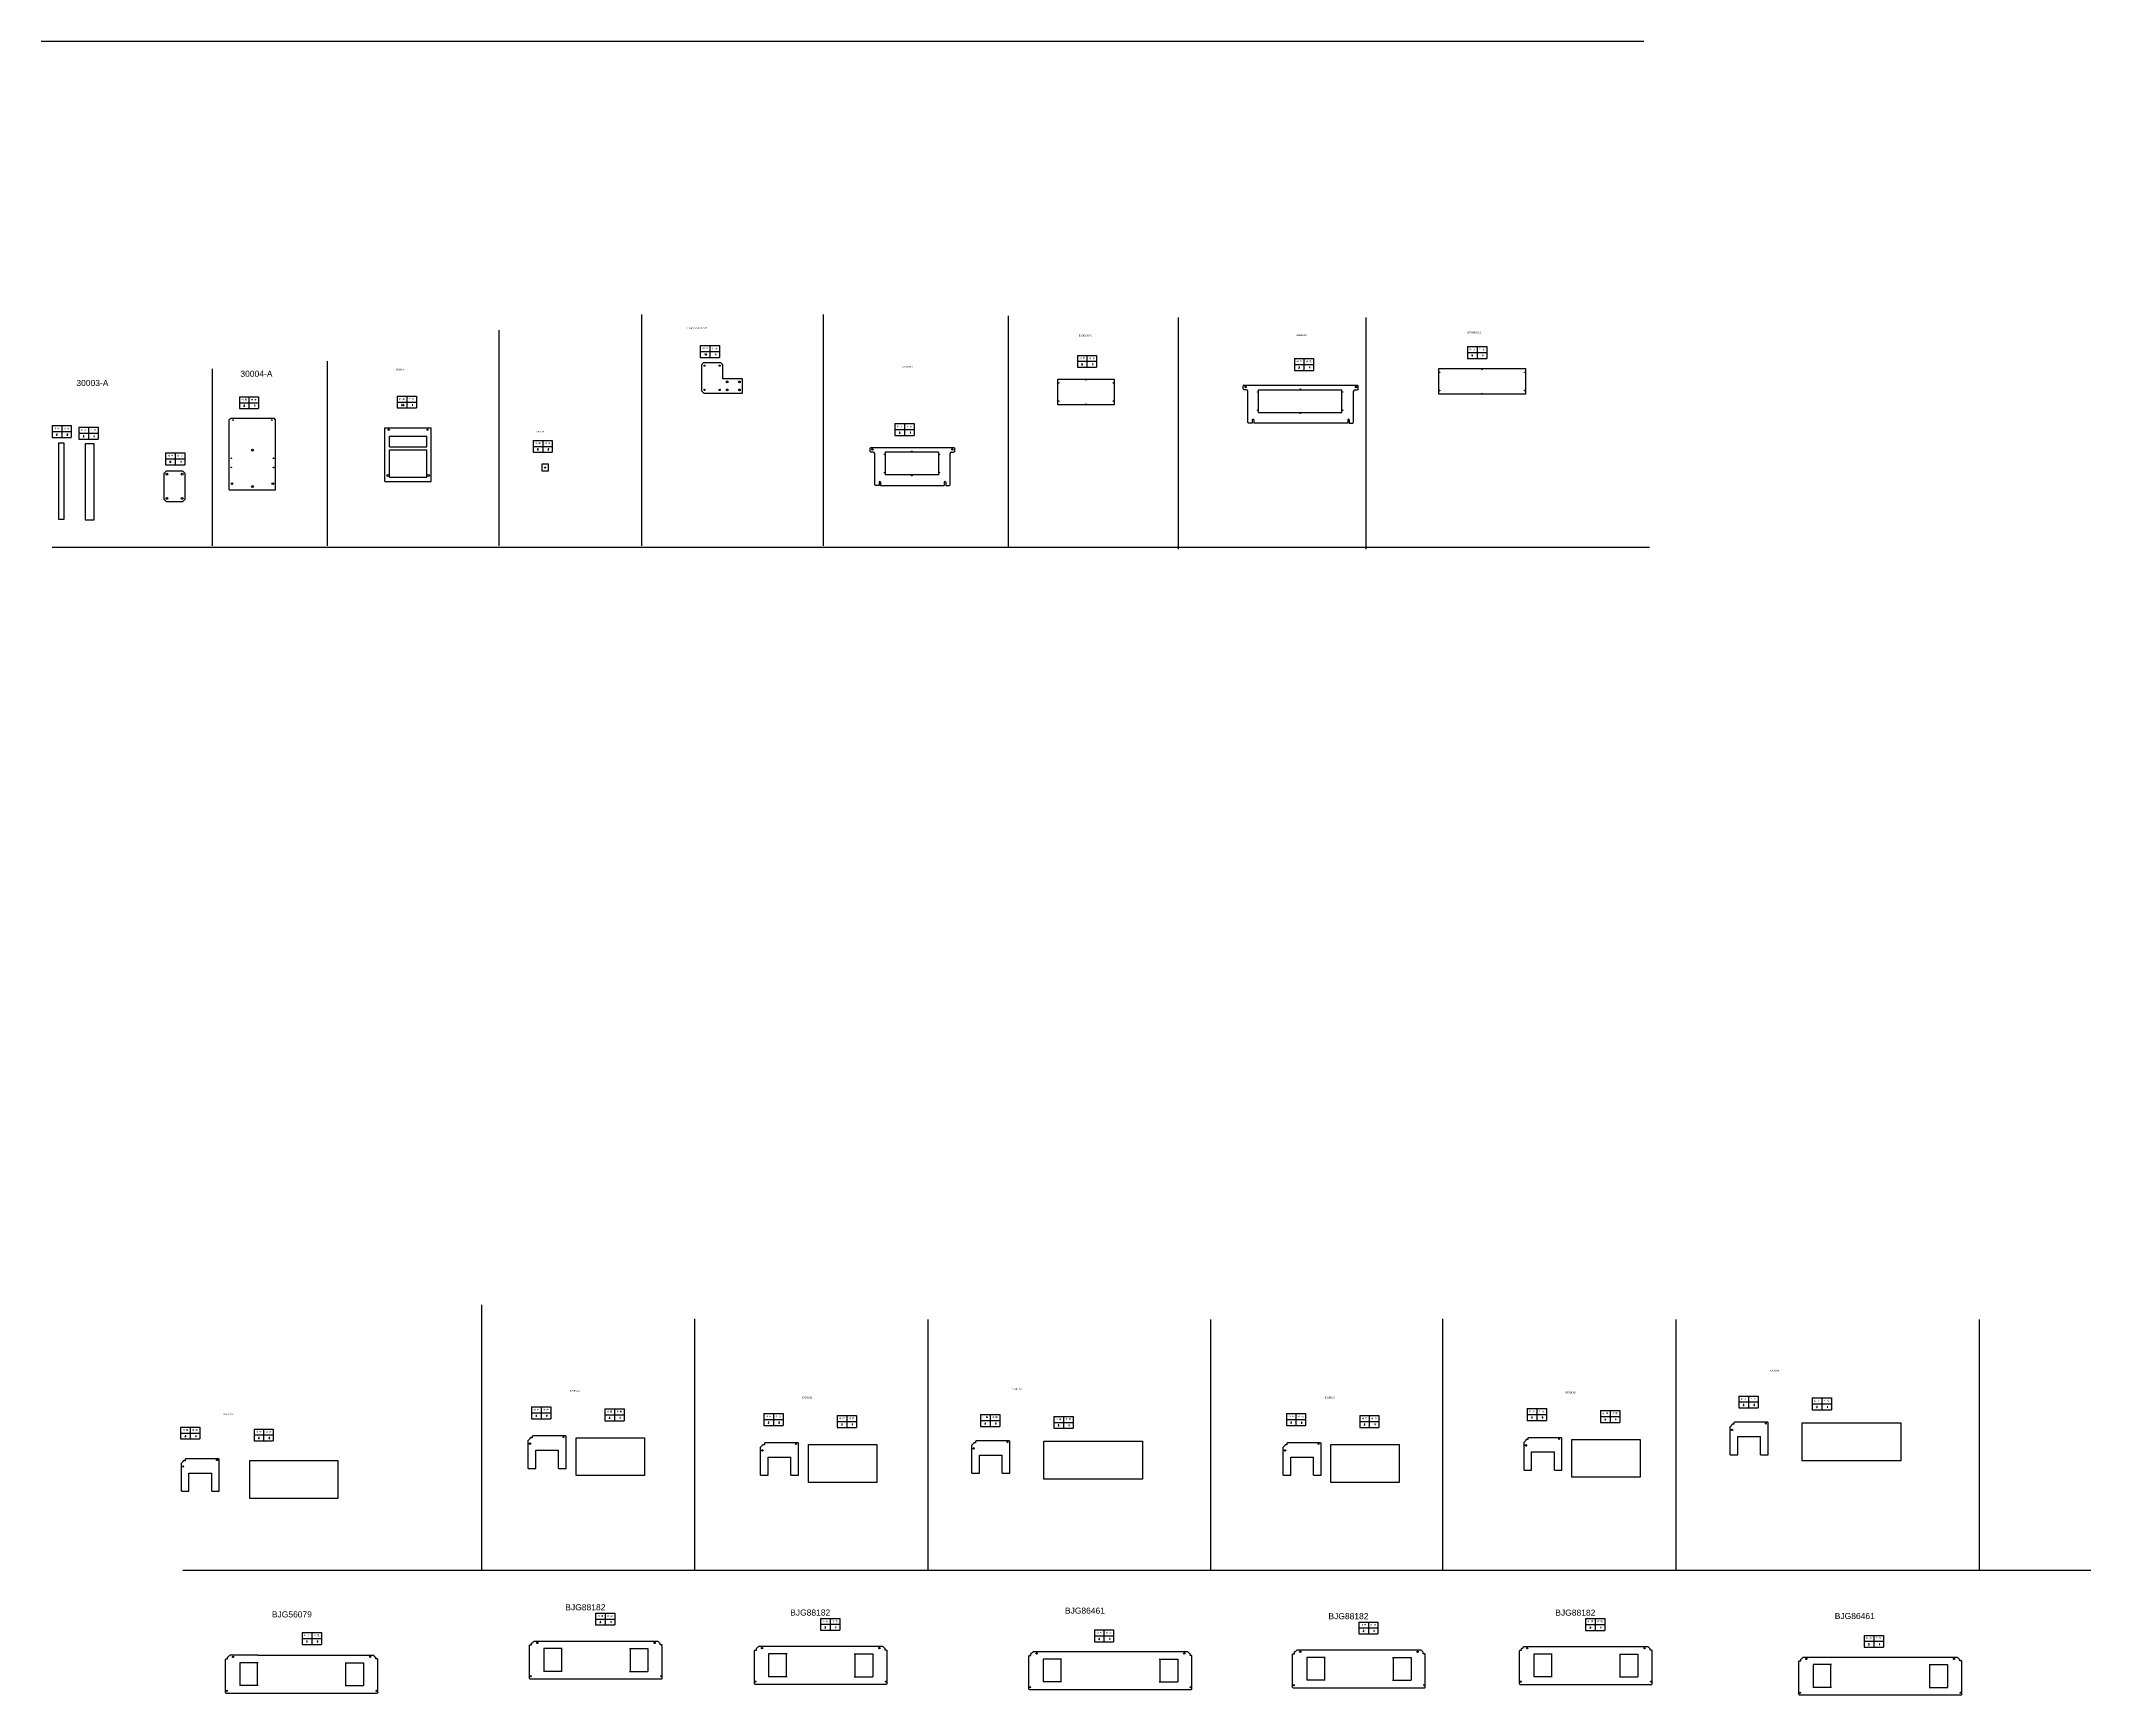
# Model space of a CAD drawing. Header units: millimetres. Extents: x -2077700528 to -2077621230, y 1161103531 to 1161147808.
# Drawn here: x -2077700528 to -2077687022, y 1161124559 to 1161135453 of the extents above; entities that cross this region are included whole.
import ezdxf
from ezdxf.enums import TextEntityAlignment as Align

# ---------------------------------------------------------------- set-up
doc = ezdxf.new("R2010")
doc.units = ezdxf.units.MM
doc.styles.add('DIM', font='txt.shx', dxfattribs={"width": 0.8, "bigfont": 'bigfont.shx'})
doc.styles.get("Standard").update_dxf_attribs({"font": 'arial.ttf'})

# ---------------------------------------------------------------- blocks, each defined once
blk = doc.blocks.new('*U19')
blk.add_circle((0, 0), 6)
blk = doc.blocks.new('*U20')
at = {"color": 0, "linetype": 'ByBlock', "lineweight": -2, "transparency": 16777216}
for p in [(-100, 0), (0, 0), (-100, -160), (0, -160)]:
    blk.add_blockref('*U19', p, dxfattribs=at)
blk = doc.blocks.new('*T3')
at = {"color": 0, "linetype": 'ByBlock', "lineweight": -2, "transparency": 16777216}
for p, q in [((0, 0), (127, 0)), ((0, 0), (0, -78)), ((63.5, 0), (63.5, -78)), ((127, 0), (127, -78)), ((0, -39), (127, -39)), ((0, -78), (127, -78))]:
    blk.add_line(p, q, dxfattribs=at)
at = {"color": 0, "transparency": 16777216, "char_height": 10, "width": 60.5, "attachment_point": 5}
for s, insert in [('{\\fSimSun|b0|i0|c134|p2;料 厚}', (31.75, -19.5)), ('{\\fSimSun|b0|i0|c134|p2;件 数}', (95.25, -19.5))]:
    blk.add_mtext(s, dxfattribs=dict(at, insert=insert))
blk = doc.blocks.new('拆图参数')
blk.add_blockref('*T3', (-64, 78))
at = {"style": 'DIM', "width": 0.8}
blk.add_attdef('6', text='', height=10, dxfattribs=at).set_placement((-37, 19), align=Align.MIDDLE_LEFT)
blk.add_attdef('1', text='', height=10, dxfattribs=at).set_placement((37, 19), align=Align.MIDDLE_CENTER)

msp = doc.modelspace()

# ---------------------------------------------------------------- linework, layer by layer
for p, q in [((-2077700527.58567, 1161135453.349001), (-2077689968.24433, 1161135453.349001)), ((-2077697509.694306, 1161132127.754753), (-2077697509.694306, 1161133547.62764)), ((-2077696569.537832, 1161132127.754753), (-2077696569.537832, 1161133652.597669)), ((-2077695371.442565, 1161132127.754753), (-2077695371.442565, 1161133652.597669)), ((-2077694154.249868, 1161132118.66889), (-2077694154.249868, 1161133643.511806)), ((-2077693034.460086, 1161132106.89722), (-2077693034.460086, 1161133631.740136)), ((-2077691796.67383, 1161132106.89722), (-2077691796.67383, 1161133631.740136)), ((-2077699397.731971, 1161132127.754753), (-2077699397.731971, 1161133294.486713)), ((-2077698639.704491, 1161132127.754753), (-2077698639.704491, 1161133344.810123)), ((-2077696161.418178, 1161133334.798675), (-2077696176.418178, 1161133319.798675)), ((-2077696176.418178, 1161133319.798675), (-2077696176.418178, 1161133149.798675)), ((-2077696161.418178, 1161133334.798675), (-2077696051.418178, 1161133334.798675)), ((-2077696036.418178, 1161133319.798675), (-2077696051.418178, 1161133334.798675)), ((-2077696036.418178, 1161133227.798674), (-2077696036.418178, 1161133319.798675)), ((-2077691318.462894, 1161133296.256334), (-2077690748.462894, 1161133296.256334)), ((-2077691318.462894, 1161133126.256335), (-2077691318.462893, 1161133296.256334)), ((-2077690748.462894, 1161133296.256334), (-2077690748.462894, 1161133126.256334)), ((-2077696176.418178, 1161133149.798675), (-2077696161.418178, 1161133134.798675)), ((-2077696161.418178, 1161133134.798675), (-2077695906.418178, 1161133134.798675)), ((-2077695906.418178, 1161133227.798675), (-2077696036.418178, 1161133227.798674)), ((-2077695906.418178, 1161133134.798675), (-2077695906.418178, 1161133227.798675)), ((-2077693827.897733, 1161133226.387975), (-2077693457.897733, 1161133226.387975)), ((-2077693827.897733, 1161133056.387975), (-2077693827.897733, 1161133226.387975)), ((-2077693457.897733, 1161133226.387975), (-2077693457.897733, 1161133056.387975)), ((-2077692601.857932, 1161133186.354297), (-2077692606.857932, 1161133181.354297)), ((-2077692606.857932, 1161133161.354296), (-2077692606.857932, 1161133181.354297)), ((-2077692606.857932, 1161133161.354296), (-2077692601.857932, 1161133156.354296)), ((-2077692601.857932, 1161133186.354297), (-2077691854.857932, 1161133186.354297)), ((-2077692586.857933, 1161133156.354297), (-2077692601.857932, 1161133156.354296)), ((-2077692576.857932, 1161132941.354297), (-2077692576.857932, 1161133146.354297)), ((-2077692506.857932, 1161133156.354297), (-2077691956.857932, 1161133156.354297)), ((-2077692506.857932, 1161133006.354297), (-2077692506.857932, 1161133156.354297)), ((-2077691956.857932, 1161133006.354297), (-2077691956.857932, 1161133156.354297)), ((-2077691879.857932, 1161132941.354297), (-2077691879.857932, 1161133146.354297)), ((-2077691869.857932, 1161133156.354297), (-2077691854.857932, 1161133156.354296)), ((-2077691854.857932, 1161133186.354297), (-2077691849.857932, 1161133181.354297)), ((-2077691849.857932, 1161133161.354296), (-2077691854.857932, 1161133156.354296)), ((-2077691849.857932, 1161133161.354296), (-2077691849.857932, 1161133181.354296)), ((-2077690748.462894, 1161133126.256334), (-2077691318.462894, 1161133126.256335)), ((-2077693457.897733, 1161133056.387975), (-2077693827.897733, 1161133056.387975)), ((-2077692506.857932, 1161133006.354297), (-2077691956.857932, 1161133006.354297)), ((-2077699287.335783, 1161132958.060977), (-2077699277.335783, 1161132968.060977)), ((-2077699287.335783, 1161132498.060977), (-2077699287.335783, 1161132958.060977)), ((-2077699277.335783, 1161132968.060977), (-2077698992.335783, 1161132968.060977)), ((-2077698982.335783, 1161132958.060977), (-2077698992.335783, 1161132968.060977)), ((-2077698982.335783, 1161132498.060977), (-2077698982.335783, 1161132958.060977)), ((-2077698261.594872, 1161132905.042231), (-2077697956.594872, 1161132905.042231)), ((-2077698261.594872, 1161132551.042231), (-2077698261.594872, 1161132905.042231)), ((-2077697956.594872, 1161132551.042231), (-2077697956.594872, 1161132905.042231)), ((-2077692576.857932, 1161132941.354297), (-2077692571.857932, 1161132936.354297)), ((-2077692547.857932, 1161132936.354297), (-2077692571.857932, 1161132936.354297)), ((-2077692547.857932, 1161132957.354297), (-2077692547.857932, 1161132936.354297)), ((-2077692537.857932, 1161132957.354297), (-2077692537.857932, 1161132936.354297)), ((-2077691918.857932, 1161132936.354297), (-2077692537.857932, 1161132936.354297)), ((-2077691918.857932, 1161132957.354297), (-2077691918.857932, 1161132936.354297)), ((-2077691908.857932, 1161132957.354297), (-2077691908.857932, 1161132936.354297)), ((-2077691908.857932, 1161132936.354297), (-2077691884.857932, 1161132936.354297)), ((-2077691879.857932, 1161132941.354297), (-2077691884.857932, 1161132936.354297)), ((-2077700375.494007, 1161132803.734611), (-2077700412.494007, 1161132803.734611)), ((-2077700412.494007, 1161132803.734611), (-2077700412.494007, 1161132303.734611)), ((-2077700375.494007, 1161132303.734611), (-2077700375.494007, 1161132803.734611)), ((-2077700177.038333, 1161132800.192736), (-2077700237.038333, 1161132800.192736)), ((-2077700237.038333, 1161132800.192736), (-2077700237.038333, 1161132300.192736)), ((-2077700177.038333, 1161132300.192736), (-2077700177.038333, 1161132800.192736)), ((-2077698231.594872, 1161132851.042231), (-2077697986.594872, 1161132851.042231)), ((-2077698231.594872, 1161132781.042231), (-2077698231.594872, 1161132851.042231)), ((-2077698231.594872, 1161132781.042231), (-2077697986.594872, 1161132781.042231)), ((-2077698231.594872, 1161132761.042231), (-2077697986.594872, 1161132761.042231)), ((-2077698231.594872, 1161132581.042231), (-2077698231.594872, 1161132761.042231)), ((-2077697986.594872, 1161132781.042231), (-2077697986.594872, 1161132851.042231)), ((-2077697986.594872, 1161132581.042231), (-2077697986.594872, 1161132761.042231)), ((-2077695065.247269, 1161132750.405324), (-2077695065.247268, 1161132770.405325)), ((-2077695065.247269, 1161132750.405324), (-2077695060.247269, 1161132745.405324)), ((-2077695060.247268, 1161132775.405325), (-2077695065.247268, 1161132770.405325)), ((-2077695045.247269, 1161132745.405324), (-2077695060.247269, 1161132745.405324)), ((-2077695060.247268, 1161132775.405325), (-2077694513.247267, 1161132775.405325)), ((-2077695035.247268, 1161132530.405325), (-2077695035.247268, 1161132735.405324)), ((-2077694615.247268, 1161132745.405325), (-2077694965.247268, 1161132745.405325)), ((-2077694965.247268, 1161132745.405325), (-2077694965.247268, 1161132595.405325)), ((-2077694615.247268, 1161132745.405325), (-2077694615.247268, 1161132595.405325)), ((-2077694538.247268, 1161132530.405325), (-2077694538.247268, 1161132735.405324)), ((-2077694528.247267, 1161132745.405324), (-2077694513.247267, 1161132745.405324)), ((-2077694513.247268, 1161132775.405325), (-2077694508.247268, 1161132770.405325)), ((-2077694508.247267, 1161132750.405324), (-2077694513.247267, 1161132745.405324)), ((-2077694508.247267, 1161132750.405324), (-2077694508.247268, 1161132770.405325)), ((-2077699717.710372, 1161132605.658587), (-2077699717.710373, 1161132435.658587)), ((-2077699717.710372, 1161132605.658587), (-2077699702.710372, 1161132620.658587)), ((-2077699592.710373, 1161132620.658587), (-2077699702.710372, 1161132620.658587)), ((-2077699592.710373, 1161132620.658587), (-2077699577.710373, 1161132605.658587)), ((-2077699577.710372, 1161132435.658587), (-2077699577.710373, 1161132605.658587)), ((-2077694615.247268, 1161132595.405325), (-2077694965.247268, 1161132595.405325)), ((-2077699287.335783, 1161132498.060977), (-2077698982.335783, 1161132498.060977)), ((-2077698261.594872, 1161132551.042231), (-2077697956.594872, 1161132551.042231)), ((-2077698231.594872, 1161132581.042231), (-2077697986.594872, 1161132581.042231)), ((-2077695035.247268, 1161132530.405325), (-2077695030.247268, 1161132525.405325)), ((-2077695006.247268, 1161132525.405325), (-2077695030.247268, 1161132525.405325)), ((-2077695006.247268, 1161132546.405325), (-2077695006.247268, 1161132525.405325)), ((-2077694996.247268, 1161132546.405325), (-2077694996.247268, 1161132525.405325)), ((-2077694996.247268, 1161132525.405325), (-2077694577.247268, 1161132525.405324)), ((-2077694577.247268, 1161132546.405325), (-2077694577.247268, 1161132525.405325)), ((-2077694567.247268, 1161132546.405325), (-2077694567.247268, 1161132525.405325)), ((-2077694567.247268, 1161132525.405325), (-2077694543.247268, 1161132525.405325)), ((-2077694538.247268, 1161132530.405325), (-2077694543.247268, 1161132525.405325)), ((-2077699702.710373, 1161132420.658587), (-2077699717.710373, 1161132435.658587)), ((-2077699702.710373, 1161132420.658587), (-2077699592.710372, 1161132420.658587)), ((-2077699577.710372, 1161132435.658587), (-2077699592.710372, 1161132420.658587)), ((-2077700412.494007, 1161132303.734611), (-2077700375.494007, 1161132303.734611)), ((-2077700237.038333, 1161132300.192736), (-2077700177.038333, 1161132300.192736)), ((-2077700454.256914, 1161132118.668895), (-2077689931.579933, 1161132118.668895)), ((-2077697622.936195, 1161125380.603898), (-2077697622.936195, 1161127127.964949)), ((-2077696220.419848, 1161125380.603898), (-2077696220.419848, 1161127037.493783)), ((-2077694683.268509, 1161125375.638371), (-2077694683.268509, 1161127032.528257)), ((-2077692821.154792, 1161125375.638371), (-2077692821.154792, 1161127032.528257)), ((-2077691292.482874, 1161125380.603898), (-2077691292.482874, 1161127037.493783)), ((-2077689755.331535, 1161125375.638371), (-2077689755.331535, 1161127032.528257)), ((-2077687756.862553, 1161125375.638371), (-2077687756.862553, 1161127032.528257)), ((-2077697317.580647, 1161126235.23155), (-2077697304.580647, 1161126248.23155)), ((-2077697292.580646, 1161126251.731549), (-2077697304.580647, 1161126251.731549)), ((-2077697304.580647, 1161126248.23155), (-2077697304.580647, 1161126251.731549)), ((-2077697292.580646, 1161126261.731549), (-2077697289.580646, 1161126264.731549)), ((-2077697292.580646, 1161126261.731549), (-2077697292.580646, 1161126251.731549)), ((-2077697070.580646, 1161126264.731549), (-2077697289.580646, 1161126264.731549)), ((-2077697070.580646, 1161126264.731549), (-2077697067.580646, 1161126261.731549)), ((-2077697067.580647, 1161126050.731549), (-2077697067.580646, 1161126261.731549)), ((-2077697002.530506, 1161126253.637534), (-2077696552.530506, 1161126253.637534)), ((-2077697002.530506, 1161126003.637534), (-2077697002.530506, 1161126253.637534)), ((-2077696552.530506, 1161126253.637534), (-2077696552.530506, 1161126003.637534)), ((-2077690732.328484, 1161126240.623903), (-2077690744.328485, 1161126240.623903)), ((-2077690744.328485, 1161126237.123903), (-2077690744.328485, 1161126240.623903)), ((-2077690732.328484, 1161126250.623903), (-2077690729.328484, 1161126253.623903)), ((-2077690732.328484, 1161126250.623903), (-2077690732.328484, 1161126240.623903)), ((-2077690510.328484, 1161126253.623903), (-2077690729.328484, 1161126253.623903)), ((-2077690510.328484, 1161126253.623903), (-2077690507.328484, 1161126250.623903)), ((-2077690507.328485, 1161126039.623903), (-2077690507.328484, 1161126250.623903)), ((-2077690442.278344, 1161126242.529888), (-2077689992.278344, 1161126242.529888)), ((-2077690442.278344, 1161125992.529888), (-2077690442.278344, 1161126242.529888)), ((-2077689992.278344, 1161126242.529888), (-2077689992.278344, 1161125992.529888)), ((-2077689399.259359, 1161126325.544358), (-2077689386.259359, 1161126338.544358)), ((-2077689399.259359, 1161126141.044358), (-2077689399.259359, 1161126325.544358)), ((-2077689374.259359, 1161126342.044358), (-2077689386.259359, 1161126342.044358)), ((-2077689386.259359, 1161126338.544358), (-2077689386.259359, 1161126342.044358)), ((-2077689374.259359, 1161126352.044358), (-2077689371.259359, 1161126355.044358)), ((-2077689374.259359, 1161126352.044358), (-2077689374.259359, 1161126342.044358)), ((-2077689152.259359, 1161126355.044358), (-2077689371.259359, 1161126355.044358)), ((-2077689349.259359, 1161126261.044358), (-2077689199.259359, 1161126261.044358)), ((-2077689349.259359, 1161126141.044358), (-2077689349.259359, 1161126261.044358)), ((-2077689199.259359, 1161126141.044358), (-2077689199.259359, 1161126261.044358)), ((-2077689152.259359, 1161126355.044358), (-2077689149.259359, 1161126352.044358)), ((-2077689149.259359, 1161126141.044358), (-2077689149.259359, 1161126352.044358)), ((-2077688925.438981, 1161126352.044358), (-2077688275.438981, 1161126352.044358)), ((-2077688925.438981, 1161126102.044359), (-2077688925.438981, 1161126352.044358)), ((-2077688275.438981, 1161126352.044358), (-2077688275.438981, 1161126102.044358)), ((-2077699574.970847, 1161126114.262488), (-2077699577.970847, 1161126111.262488)), ((-2077699577.970847, 1161126111.262488), (-2077699577.970847, 1161126101.262488)), ((-2077699355.970847, 1161126114.262488), (-2077699574.970847, 1161126114.262488)), ((-2077699355.970847, 1161126114.262488), (-2077699352.970847, 1161126111.262488)), ((-2077699352.970847, 1161125900.262486), (-2077699352.970847, 1161126111.262488)), ((-2077699151.619183, 1161126103.746445), (-2077698571.619183, 1161126103.746445)), ((-2077699151.619183, 1161125853.746446), (-2077699151.619183, 1161126103.746445)), ((-2077698571.619183, 1161126103.746445), (-2077698571.619183, 1161125853.746445)), ((-2077697317.580647, 1161126050.731549), (-2077697317.580647, 1161126235.23155)), ((-2077697267.580647, 1161126050.731549), (-2077697267.580647, 1161126170.731549)), ((-2077697267.580647, 1161126170.731549), (-2077697117.580647, 1161126170.731549)), ((-2077697117.580647, 1161126050.731549), (-2077697117.580647, 1161126170.731549)), ((-2077695786.966275, 1161126190.771946), (-2077695773.966275, 1161126203.771946)), ((-2077695786.966275, 1161126006.271946), (-2077695786.966275, 1161126190.771946)), ((-2077695761.966275, 1161126207.271946), (-2077695773.966275, 1161126207.271946)), ((-2077695773.966275, 1161126203.771946), (-2077695773.966275, 1161126207.271946)), ((-2077695761.966275, 1161126217.271946), (-2077695758.966275, 1161126220.271946)), ((-2077695761.966275, 1161126217.271946), (-2077695761.966275, 1161126207.271946)), ((-2077695539.966274, 1161126220.271946), (-2077695758.966275, 1161126220.271946)), ((-2077695736.966275, 1161126126.271946), (-2077695586.966275, 1161126126.271946)), ((-2077695736.966275, 1161126006.271946), (-2077695736.966275, 1161126126.271946)), ((-2077695586.966275, 1161126006.271946), (-2077695586.966275, 1161126126.271946)), ((-2077695539.966274, 1161126220.271946), (-2077695536.966274, 1161126217.271946)), ((-2077695536.966275, 1161126006.271946), (-2077695536.966274, 1161126217.271946)), ((-2077695471.916134, 1161126209.177931), (-2077695021.916134, 1161126209.177931)), ((-2077695471.916134, 1161125959.177931), (-2077695471.916134, 1161126209.177931)), ((-2077695021.916134, 1161126209.177931), (-2077695021.916134, 1161125959.177931)), ((-2077694395.683999, 1161126203.857115), (-2077694382.683999, 1161126216.857115)), ((-2077694395.683999, 1161126019.357115), (-2077694395.683999, 1161126203.857115)), ((-2077694370.683999, 1161126220.357115), (-2077694382.683999, 1161126220.357115)), ((-2077694382.683999, 1161126216.857115), (-2077694382.683999, 1161126220.357115)), ((-2077694370.683999, 1161126230.357115), (-2077694367.683999, 1161126233.357115)), ((-2077694370.683999, 1161126230.357115), (-2077694370.683999, 1161126220.357115)), ((-2077694148.683999, 1161126233.357115), (-2077694367.683999, 1161126233.357115)), ((-2077694345.683999, 1161126019.357115), (-2077694345.683999, 1161126139.357115)), ((-2077694345.683999, 1161126139.357115), (-2077694195.683999, 1161126139.357115)), ((-2077694195.683999, 1161126019.357115), (-2077694195.683999, 1161126139.357115)), ((-2077694148.683999, 1161126233.357115), (-2077694145.683999, 1161126230.357115)), ((-2077694145.683999, 1161126019.357115), (-2077694145.683999, 1161126230.357115)), ((-2077693921.863621, 1161126230.357115), (-2077693271.863621, 1161126230.357115)), ((-2077693921.863621, 1161125980.357116), (-2077693921.863621, 1161126230.357115)), ((-2077693271.863621, 1161126230.357115), (-2077693271.863621, 1161125980.357115)), ((-2077692344.13829, 1161126190.771946), (-2077692331.13829, 1161126203.771946)), ((-2077692344.13829, 1161126006.271946), (-2077692344.13829, 1161126190.771946)), ((-2077692319.138289, 1161126207.271946), (-2077692331.13829, 1161126207.271946)), ((-2077692331.13829, 1161126203.771946), (-2077692331.13829, 1161126207.271946)), ((-2077692319.138289, 1161126217.271946), (-2077692316.138289, 1161126220.271946)), ((-2077692319.138289, 1161126217.271946), (-2077692319.138289, 1161126207.271946)), ((-2077692097.138289, 1161126220.271946), (-2077692316.138289, 1161126220.271946)), ((-2077692294.13829, 1161126126.271946), (-2077692144.13829, 1161126126.271946)), ((-2077692294.13829, 1161126006.271946), (-2077692294.13829, 1161126126.271946)), ((-2077692144.13829, 1161126006.271946), (-2077692144.13829, 1161126126.271946)), ((-2077692097.138289, 1161126220.271946), (-2077692094.138289, 1161126217.271946)), ((-2077692094.13829, 1161126006.271946), (-2077692094.138289, 1161126217.271946)), ((-2077692029.088149, 1161126209.177931), (-2077691579.088149, 1161126209.177931)), ((-2077692029.088149, 1161125959.177931), (-2077692029.088149, 1161126209.177931)), ((-2077691579.088149, 1161126209.177931), (-2077691579.088149, 1161125959.177931)), ((-2077690757.328485, 1161126224.123903), (-2077690744.328485, 1161126237.123903)), ((-2077690757.328485, 1161126039.623903), (-2077690757.328485, 1161126224.123903)), ((-2077690707.328485, 1161126159.623903), (-2077690557.328485, 1161126159.623903)), ((-2077690707.328485, 1161126039.623903), (-2077690707.328485, 1161126159.623903)), ((-2077690557.328485, 1161126039.623903), (-2077690557.328485, 1161126159.623903)), ((-2077689399.259359, 1161126141.044358), (-2077689349.25936, 1161126141.044358)), ((-2077689199.25936, 1161126141.044358), (-2077689149.259359, 1161126141.044358)), ((-2077699589.970847, 1161126097.762488), (-2077699602.970847, 1161126084.762488)), ((-2077699602.970847, 1161125900.262486), (-2077699602.970847, 1161126084.762488)), ((-2077699577.970847, 1161126101.262488), (-2077699589.970847, 1161126101.262487)), ((-2077699589.970847, 1161126097.762488), (-2077699589.970847, 1161126101.262487)), ((-2077699552.970847, 1161125900.262486), (-2077699552.970847, 1161126020.262486)), ((-2077699552.970847, 1161126020.262486), (-2077699402.970847, 1161126020.262486)), ((-2077699402.970847, 1161125900.262486), (-2077699402.970847, 1161126020.262486)), ((-2077697317.580647, 1161126050.731549), (-2077697267.580647, 1161126050.731549)), ((-2077697117.580647, 1161126050.731549), (-2077697067.580647, 1161126050.731549)), ((-2077696552.530506, 1161126003.637534), (-2077697002.530506, 1161126003.637534)), ((-2077695786.966275, 1161126006.271946), (-2077695736.966275, 1161126006.271946)), ((-2077695586.966275, 1161126006.271946), (-2077695536.966275, 1161126006.271946)), ((-2077694395.683999, 1161126019.357115), (-2077694345.683999, 1161126019.357115)), ((-2077694195.683999, 1161126019.357115), (-2077694145.683999, 1161126019.357115)), ((-2077693271.863621, 1161125980.357115), (-2077693921.863621, 1161125980.357116)), ((-2077692344.13829, 1161126006.271946), (-2077692294.13829, 1161126006.271946)), ((-2077692144.13829, 1161126006.271946), (-2077692094.13829, 1161126006.271946)), ((-2077690757.328485, 1161126039.623903), (-2077690707.328485, 1161126039.623903)), ((-2077690557.328485, 1161126039.623903), (-2077690507.328485, 1161126039.623903)), ((-2077689992.278344, 1161125992.529888), (-2077690442.278344, 1161125992.529888)), ((-2077688275.438981, 1161126102.044358), (-2077688925.438981, 1161126102.044359)), ((-2077699602.970847, 1161125900.262486), (-2077699552.970847, 1161125900.262487)), ((-2077699402.970847, 1161125900.262487), (-2077699352.970847, 1161125900.262486)), ((-2077698571.619183, 1161125853.746445), (-2077699151.619183, 1161125853.746446)), ((-2077695021.916134, 1161125959.177931), (-2077695471.916134, 1161125959.177931)), ((-2077691579.088149, 1161125959.177931), (-2077692029.088149, 1161125959.177931)), ((-2077699592.16846, 1161125380.603898), (-2077687022.176087, 1161125380.603898)), ((-2077697306.133379, 1161124889.153314), (-2077697309.133379, 1161124886.153314)), ((-2077697306.133379, 1161124889.153314), (-2077697296.133379, 1161124889.153314)), ((-2077697296.133379, 1161124889.153314), (-2077697296.133379, 1161124901.153314)), ((-2077697292.633379, 1161124901.153314), (-2077697296.133379, 1161124901.153314)), ((-2077697279.633379, 1161124914.153314), (-2077697292.633379, 1161124901.153314)), ((-2077697279.633379, 1161124914.153314), (-2077696464.633379, 1161124914.153314)), ((-2077696464.633379, 1161124914.153314), (-2077696451.633379, 1161124901.153314)), ((-2077696451.633379, 1161124901.153314), (-2077696448.133379, 1161124901.153314)), ((-2077696448.133379, 1161124889.153314), (-2077696448.133379, 1161124901.153314)), ((-2077696438.133379, 1161124889.153314), (-2077696448.133379, 1161124889.153314)), ((-2077696438.133379, 1161124889.153314), (-2077696435.133379, 1161124886.153314)), ((-2077699312.529329, 1161124793.158536), (-2077699309.529329, 1161124796.158536)), ((-2077699312.529329, 1161124574.158536), (-2077699312.529329, 1161124793.158536)), ((-2077699309.529329, 1161124796.158536), (-2077699299.529329, 1161124796.158536)), ((-2077699299.529329, 1161124796.158536), (-2077699299.529329, 1161124808.158536)), ((-2077699296.029329, 1161124808.158536), (-2077699299.529329, 1161124808.158536)), ((-2077699296.029329, 1161124808.158536), (-2077699283.029329, 1161124821.158536)), ((-2077699098.529328, 1161124821.158536), (-2077699283.029329, 1161124821.158536)), ((-2077699218.529328, 1161124771.158536), (-2077699218.529328, 1161124621.158536)), ((-2077699097.029329, 1161124771.158536), (-2077699218.529328, 1161124771.158536)), ((-2077699100.529329, 1161124621.158536), (-2077699100.529329, 1161124771.158536)), ((-2077699098.529328, 1161124821.158536), (-2077698338.029329, 1161124821.158535)), ((-2077698524.02933, 1161124771.158535), (-2077698402.52933, 1161124771.158535)), ((-2077698520.529329, 1161124771.158535), (-2077698520.529329, 1161124621.158535)), ((-2077698402.52933, 1161124771.158535), (-2077698402.52933, 1161124621.158535)), ((-2077698325.029329, 1161124808.158535), (-2077698338.029329, 1161124821.158535)), ((-2077698325.029329, 1161124808.158535), (-2077698321.52933, 1161124808.158535)), ((-2077698321.529329, 1161124796.158535), (-2077698321.52933, 1161124808.158535)), ((-2077698311.529329, 1161124796.158535), (-2077698321.529329, 1161124796.158535)), ((-2077698308.529329, 1161124793.158535), (-2077698311.529329, 1161124796.158535)), ((-2077698308.529329, 1161124574.158535), (-2077698308.529329, 1161124793.158535)), ((-2077697309.133379, 1161124667.153314), (-2077697309.133379, 1161124886.153314)), ((-2077697215.133379, 1161124864.153314), (-2077697215.133379, 1161124714.153314)), ((-2077697093.633379, 1161124864.153314), (-2077697215.133379, 1161124864.153314)), ((-2077697097.133379, 1161124714.153314), (-2077697097.133379, 1161124864.153314)), ((-2077696650.633379, 1161124864.153314), (-2077696529.133379, 1161124864.153314)), ((-2077696647.133379, 1161124864.153314), (-2077696647.133379, 1161124714.153314)), ((-2077696529.133379, 1161124864.153314), (-2077696529.133379, 1161124714.153314)), ((-2077696435.133379, 1161124667.153313), (-2077696435.133379, 1161124886.153314)), ((-2077695824.941622, 1161124854.437623), (-2077695827.941622, 1161124851.437623)), ((-2077695827.941622, 1161124632.437623), (-2077695827.941622, 1161124851.437623)), ((-2077695824.941622, 1161124854.437623), (-2077695814.941622, 1161124854.437623)), ((-2077695814.941622, 1161124854.437623), (-2077695814.941622, 1161124866.437623)), ((-2077695811.441622, 1161124866.437623), (-2077695814.941622, 1161124866.437623)), ((-2077695798.441622, 1161124879.437623), (-2077695811.441622, 1161124866.437623)), ((-2077695798.441622, 1161124879.437622), (-2077694983.441621, 1161124879.437622)), ((-2077695733.941622, 1161124829.437623), (-2077695733.941622, 1161124679.437623)), ((-2077695612.441622, 1161124829.437623), (-2077695733.941622, 1161124829.437623)), ((-2077695615.941622, 1161124679.437623), (-2077695615.941622, 1161124829.437623)), ((-2077695169.441622, 1161124829.437622), (-2077695047.941622, 1161124829.437622)), ((-2077695165.941622, 1161124829.437622), (-2077695165.941622, 1161124679.437622)), ((-2077695047.941622, 1161124829.437622), (-2077695047.941622, 1161124679.437622)), ((-2077694983.441621, 1161124879.437622), (-2077694970.441621, 1161124866.437622)), ((-2077694970.441621, 1161124866.437622), (-2077694966.941622, 1161124866.437622)), ((-2077694966.941622, 1161124854.437622), (-2077694966.941622, 1161124866.437622)), ((-2077694956.941622, 1161124854.437622), (-2077694966.941622, 1161124854.437622)), ((-2077694956.941622, 1161124854.437622), (-2077694953.941622, 1161124851.437622)), ((-2077694953.941622, 1161124632.437622), (-2077694953.941622, 1161124851.437622)), ((-2077694015.954028, 1161124819.44671), (-2077694018.954028, 1161124816.44671)), ((-2077694018.954027, 1161124597.44671), (-2077694018.954028, 1161124816.44671)), ((-2077694015.954028, 1161124819.44671), (-2077694005.954028, 1161124819.44671)), ((-2077694005.954028, 1161124819.44671), (-2077694005.954028, 1161124831.44671)), ((-2077694002.454028, 1161124831.44671), (-2077694005.954028, 1161124831.44671)), ((-2077693989.454028, 1161124844.44671), (-2077694002.454028, 1161124831.44671)), ((-2077693989.454028, 1161124844.44671), (-2077692974.454028, 1161124844.44671)), ((-2077693924.954028, 1161124794.44671), (-2077693924.954028, 1161124644.44671)), ((-2077693803.454028, 1161124794.44671), (-2077693924.954028, 1161124794.44671)), ((-2077693806.954028, 1161124644.446711), (-2077693806.954028, 1161124794.44671)), ((-2077693160.454028, 1161124794.44671), (-2077693038.954028, 1161124794.44671)), ((-2077693156.954027, 1161124794.44671), (-2077693156.954027, 1161124644.44671)), ((-2077693038.954028, 1161124794.44671), (-2077693038.954028, 1161124644.44671)), ((-2077692974.454028, 1161124844.44671), (-2077692961.454028, 1161124831.44671)), ((-2077692961.454028, 1161124831.44671), (-2077692957.954027, 1161124831.44671)), ((-2077692957.954028, 1161124819.446709), (-2077692957.954027, 1161124831.44671)), ((-2077692947.954028, 1161124819.44671), (-2077692957.954028, 1161124819.446709)), ((-2077692947.954028, 1161124819.44671), (-2077692944.954028, 1161124816.44671)), ((-2077692944.954027, 1161124597.44671), (-2077692944.954028, 1161124816.44671)), ((-2077692278.922114, 1161124830.554384), (-2077692281.922114, 1161124827.554384)), ((-2077692281.922114, 1161124608.554384), (-2077692281.922114, 1161124827.554384)), ((-2077692278.922114, 1161124830.554384), (-2077692268.922113, 1161124830.554384)), ((-2077692268.922113, 1161124830.554384), (-2077692268.922113, 1161124842.554385)), ((-2077692265.422114, 1161124842.554385), (-2077692268.922113, 1161124842.554385)), ((-2077692252.422114, 1161124855.554385), (-2077692265.422114, 1161124842.554385)), ((-2077692252.422114, 1161124855.554384), (-2077691437.422113, 1161124855.554384)), ((-2077692187.922113, 1161124805.554385), (-2077692187.922113, 1161124655.554385)), ((-2077692066.422114, 1161124805.554385), (-2077692187.922113, 1161124805.554385)), ((-2077692069.922113, 1161124655.554385), (-2077692069.922113, 1161124805.554385)), ((-2077691623.422113, 1161124805.554384), (-2077691501.922113, 1161124805.554384)), ((-2077691619.922113, 1161124805.554384), (-2077691619.922114, 1161124655.554384)), ((-2077691501.922113, 1161124805.554384), (-2077691501.922113, 1161124655.554384)), ((-2077691437.422113, 1161124855.554384), (-2077691424.422113, 1161124842.554384)), ((-2077691424.422113, 1161124842.554384), (-2077691420.922113, 1161124842.554384)), ((-2077691420.922113, 1161124830.554384), (-2077691420.922113, 1161124842.554384)), ((-2077691410.922113, 1161124830.554384), (-2077691420.922113, 1161124830.554384)), ((-2077691410.922113, 1161124830.554384), (-2077691407.922113, 1161124827.554384)), ((-2077691407.922113, 1161124608.554384), (-2077691407.922113, 1161124827.554384)), ((-2077690784.169951, 1161124853.627532), (-2077690787.169951, 1161124850.627532)), ((-2077690787.169951, 1161124631.627532), (-2077690787.169951, 1161124850.627532)), ((-2077690784.169951, 1161124853.627532), (-2077690774.169951, 1161124853.627532)), ((-2077690774.169951, 1161124853.627532), (-2077690774.169951, 1161124865.627532)), ((-2077690770.669951, 1161124865.627532), (-2077690774.169951, 1161124865.627532)), ((-2077690757.669951, 1161124878.627532), (-2077690770.669951, 1161124865.627532)), ((-2077690757.669951, 1161124878.627532), (-2077689942.66995, 1161124878.627532)), ((-2077690693.169951, 1161124828.627532), (-2077690693.169951, 1161124678.627532)), ((-2077690571.669951, 1161124828.627532), (-2077690693.169951, 1161124828.627532)), ((-2077690575.169951, 1161124678.627532), (-2077690575.169951, 1161124828.627532)), ((-2077690128.669951, 1161124828.627532), (-2077690007.169951, 1161124828.627532)), ((-2077690125.16995, 1161124828.627532), (-2077690125.169951, 1161124678.627532)), ((-2077690007.169951, 1161124828.627532), (-2077690007.169951, 1161124678.627532)), ((-2077689942.66995, 1161124878.627532), (-2077689929.66995, 1161124865.627532)), ((-2077689929.66995, 1161124865.627532), (-2077689926.169951, 1161124865.627532)), ((-2077689926.169951, 1161124853.627532), (-2077689926.169951, 1161124865.627532)), ((-2077689916.16995, 1161124853.627532), (-2077689926.169951, 1161124853.627532)), ((-2077689916.16995, 1161124853.627532), (-2077689913.16995, 1161124850.627532)), ((-2077689913.16995, 1161124631.627531), (-2077689913.16995, 1161124850.627532)), ((-2077688944.366395, 1161124783.755352), (-2077688947.366395, 1161124780.755352)), ((-2077688947.366395, 1161124561.755352), (-2077688947.366395, 1161124780.755352)), ((-2077688944.366395, 1161124783.755352), (-2077688934.366395, 1161124783.755352)), ((-2077688934.366395, 1161124783.755352), (-2077688934.366395, 1161124795.755352)), ((-2077688930.866395, 1161124795.755352), (-2077688934.366395, 1161124795.755352)), ((-2077688917.866395, 1161124808.755352), (-2077688930.866395, 1161124795.755352)), ((-2077688917.866395, 1161124808.755352), (-2077687902.866395, 1161124808.755352)), ((-2077688853.366395, 1161124758.755352), (-2077688853.366395, 1161124608.755352)), ((-2077688731.866395, 1161124758.755352), (-2077688853.366395, 1161124758.755352)), ((-2077688735.366395, 1161124608.755353), (-2077688735.366395, 1161124758.755352)), ((-2077688088.866395, 1161124758.755352), (-2077687967.366395, 1161124758.755352)), ((-2077688085.366395, 1161124758.755352), (-2077688085.366395, 1161124608.755352)), ((-2077687967.366395, 1161124758.755352), (-2077687967.366395, 1161124608.755352)), ((-2077687902.866395, 1161124808.755352), (-2077687889.866395, 1161124795.755352)), ((-2077687889.866395, 1161124795.755352), (-2077687886.366395, 1161124795.755352)), ((-2077687886.366395, 1161124783.755352), (-2077687886.366395, 1161124795.755352)), ((-2077687876.366395, 1161124783.755352), (-2077687886.366395, 1161124783.755352)), ((-2077687876.366395, 1161124783.755352), (-2077687873.366395, 1161124780.755352)), ((-2077687873.366395, 1161124561.755352), (-2077687873.366395, 1161124780.755352)), ((-2077699097.029329, 1161124621.158536), (-2077699218.529328, 1161124621.158536)), ((-2077698524.02933, 1161124621.158535), (-2077698402.52933, 1161124621.158535)), ((-2077697309.133379, 1161124667.153314), (-2077697306.133379, 1161124664.153314)), ((-2077697306.133379, 1161124664.153315), (-2077696438.133379, 1161124664.153314)), ((-2077697093.633379, 1161124714.153314), (-2077697215.133379, 1161124714.153314)), ((-2077696650.633379, 1161124714.153314), (-2077696529.133379, 1161124714.153314)), ((-2077696435.133379, 1161124667.153313), (-2077696438.133379, 1161124664.153313)), ((-2077695827.941622, 1161124632.437622), (-2077695824.941622, 1161124629.437622)), ((-2077695824.941622, 1161124629.437623), (-2077694956.941622, 1161124629.437622)), ((-2077695612.441622, 1161124679.437623), (-2077695733.941622, 1161124679.437623)), ((-2077695169.441622, 1161124679.437622), (-2077695047.941622, 1161124679.437622)), ((-2077694953.941622, 1161124632.437622), (-2077694956.941622, 1161124629.437622)), ((-2077693803.454028, 1161124644.446711), (-2077693924.954028, 1161124644.44671)), ((-2077693160.454028, 1161124644.44671), (-2077693038.954028, 1161124644.44671)), ((-2077692066.422114, 1161124655.554385), (-2077692187.922113, 1161124655.554385)), ((-2077691623.422113, 1161124655.554384), (-2077691501.922113, 1161124655.554384)), ((-2077690787.169951, 1161124631.627532), (-2077690784.169951, 1161124628.627532)), ((-2077690784.169951, 1161124628.627532), (-2077689916.169951, 1161124628.627532)), ((-2077690571.669951, 1161124678.627532), (-2077690693.169951, 1161124678.627532)), ((-2077690128.669951, 1161124678.627532), (-2077690007.169951, 1161124678.627532)), ((-2077689913.169951, 1161124631.627531), (-2077689916.169951, 1161124628.627531)), ((-2077699312.529329, 1161124574.158536), (-2077699309.529329, 1161124571.158536)), ((-2077699309.529329, 1161124571.158536), (-2077698311.529329, 1161124571.158535)), ((-2077698308.529329, 1161124574.158535), (-2077698311.529329, 1161124571.158535)), ((-2077694018.954028, 1161124597.44671), (-2077694015.954028, 1161124594.44671)), ((-2077694015.954028, 1161124594.44671), (-2077692947.954028, 1161124594.44671)), ((-2077692944.954028, 1161124597.44671), (-2077692947.954028, 1161124594.44671)), ((-2077692281.922113, 1161124608.554384), (-2077692278.922113, 1161124605.554384)), ((-2077692278.922113, 1161124605.554385), (-2077691410.922113, 1161124605.554384)), ((-2077691407.922113, 1161124608.554384), (-2077691410.922113, 1161124605.554384)), ((-2077688947.366395, 1161124561.755352), (-2077688944.366395, 1161124558.755352)), ((-2077688944.366395, 1161124558.755352), (-2077687876.366396, 1161124558.755352)), ((-2077688731.866395, 1161124608.755353), (-2077688853.366395, 1161124608.755352)), ((-2077688088.866395, 1161124608.755352), (-2077687967.366395, 1161124608.755352)), ((-2077687873.366395, 1161124561.755352), (-2077687876.366395, 1161124558.755352))]:
    msp.add_line(p, q)
msp.add_lwpolyline([(-2077697227.263613, 1161132621.659575), (-2077697183.263613, 1161132621.659575), (-2077697183.263613, 1161132665.659575), (-2077697227.263613, 1161132665.659575)], close=True)
for centre, radius in [((-2077696156.418178, 1161133314.798675), 4.25), ((-2077696056.418178, 1161133314.798675), 4.25), ((-2077691313.462893, 1161133271.256334), 1.6), ((-2077691033.462894, 1161133291.256334), 1.6), ((-2077690753.462894, 1161133271.256334), 1.6), ((-2077696156.418178, 1161133154.798675), 4.25), ((-2077696056.418178, 1161133154.798675), 4.25), ((-2077696006.418178, 1161133207.798675), 6), ((-2077696006.418178, 1161133154.798675), 6), ((-2077695926.418178, 1161133207.798675), 6), ((-2077695926.418178, 1161133154.798675), 6), ((-2077693822.897733, 1161133201.387975), 1.6), ((-2077693642.897733, 1161133221.387975), 1.6), ((-2077693462.897733, 1161133201.387975), 1.6), ((-2077692591.857932, 1161133174.354297), 4.5), ((-2077692511.857932, 1161133141.354297), 1.6), ((-2077692231.857932, 1161133161.354297), 1.6), ((-2077691951.857932, 1161133141.354297), 1.6), ((-2077691864.857932, 1161133174.354297), 4.5), ((-2077691313.462894, 1161133151.256335), 1.6), ((-2077691033.462894, 1161133131.256335), 1.6), ((-2077690753.462893, 1161133151.256334), 1.6), ((-2077693822.897733, 1161133081.387975), 1.6), ((-2077693642.897733, 1161133061.387975), 1.6), ((-2077693462.897733, 1161133081.387975), 1.6), ((-2077692511.857932, 1161133021.354297), 1.6), ((-2077692231.857932, 1161133001.354297), 1.6), ((-2077691951.857932, 1161133021.354297), 1.6), ((-2077699262.335783, 1161132956.560977), 2.5), ((-2077699007.335783, 1161132956.560977), 2.5), ((-2077698236.594872, 1161132893.042231), 4), ((-2077697981.594872, 1161132893.042231), 4), ((-2077699134.835783, 1161132758.060977), 6), ((-2077695050.247268, 1161132763.405325), 4.5), ((-2077694970.247268, 1161132730.405325), 2), ((-2077694790.247268, 1161132750.405325), 2), ((-2077694610.247268, 1161132730.405325), 2), ((-2077694523.247268, 1161132763.405325), 4.5), ((-2077699273.835783, 1161132704.760977), 2.1), ((-2077699273.835783, 1161132644.760977), 2.1), ((-2077698995.835783, 1161132704.760977), 2.1), ((-2077698995.835783, 1161132644.760977), 2.1), ((-2077698243.594872, 1161132591.042231), 6), ((-2077697974.594872, 1161132591.042231), 6), ((-2077697205.263613, 1161132643.659575), 3.4), ((-2077694970.247268, 1161132610.405325), 2), ((-2077694790.247268, 1161132590.405325), 2), ((-2077694610.247268, 1161132610.405325), 2), ((-2077699269.335783, 1161132537.560977), 6), ((-2077699134.835783, 1161132518.060977), 6), ((-2077699000.335783, 1161132537.560977), 6), ((-2077697085.580646, 1161126257.231549), 3.4), ((-2077690525.328484, 1161126246.123903), 3.4), ((-2077689387.259359, 1161126304.544358), 4.5), ((-2077689164.259359, 1161126346.544358), 3.4), ((-2077699367.970847, 1161126105.762488), 3.4), ((-2077697305.580647, 1161126214.231549), 4.5), ((-2077695774.966275, 1161126169.771946), 4.5), ((-2077695554.966275, 1161126212.771946), 3.4), ((-2077694383.683999, 1161126182.857115), 4.5), ((-2077694160.683999, 1161126224.857115), 3.4), ((-2077692332.13829, 1161126169.771946), 4.5), ((-2077692112.138289, 1161126212.771946), 3.4), ((-2077690745.328485, 1161126203.123903), 4.5), ((-2077699590.970847, 1161126063.762486), 4.5), ((-2077697258.633379, 1161124902.153314), 4.5), ((-2077696485.633379, 1161124902.153314), 4.5), ((-2077699262.029328, 1161124809.158536), 4.5), ((-2077698359.02933, 1161124809.158535), 4.5), ((-2077695777.441622, 1161124867.437623), 4.5), ((-2077695004.441622, 1161124867.437622), 4.5), ((-2077693968.454028, 1161124832.44671), 4.5), ((-2077692995.454028, 1161124832.44671), 4.5), ((-2077692231.422113, 1161124843.554385), 4.5), ((-2077691458.422113, 1161124843.554384), 4.5), ((-2077690736.669951, 1161124866.627532), 4.5), ((-2077689963.669951, 1161124866.627532), 4.5), ((-2077688896.866395, 1161124796.755352), 4.5), ((-2077687923.866395, 1161124796.755352), 4.5), ((-2077697301.633379, 1161124682.153314), 3.4), ((-2077696442.633379, 1161124682.153314), 3.4), ((-2077695820.441622, 1161124647.437623), 3.4), ((-2077694961.441622, 1161124647.437622), 3.4), ((-2077692274.422113, 1161124623.554384), 3.4), ((-2077691415.422113, 1161124623.554384), 3.4), ((-2077690779.669951, 1161124646.627532), 3.4), ((-2077689920.669951, 1161124646.627532), 3.4), ((-2077699304.029329, 1161124586.158536), 3.4), ((-2077698317.029329, 1161124586.158535), 3.4), ((-2077694010.454028, 1161124609.44671), 3.4), ((-2077692953.454028, 1161124609.446709), 3.4), ((-2077688938.866395, 1161124573.755352), 3.4), ((-2077687881.866395, 1161124573.755352), 3.4)]:
    msp.add_circle(centre, radius)
for centre, radius, start, end in [((-2077692586.857932, 1161133146.354297), 10, 0, 90), ((-2077691869.857932, 1161133146.354297), 10, 90, 180), ((-2077692542.857932, 1161132957.354297), 5, 0, 180), ((-2077691913.857932, 1161132957.354297), 5, 0, 180), ((-2077695045.247268, 1161132735.405324), 10, 0, 90), ((-2077694528.247268, 1161132735.405324), 10, 90, 180), ((-2077695001.247268, 1161132546.405325), 5, 0, 180), ((-2077694572.247268, 1161132546.405325), 5, 0, 180)]:
    msp.add_arc(centre, radius, start, end)

# ---------------------------------------------------------------- block references
for p, values in [((-2077696120.063393, 1161133369.023441), {'1': '1', '6': '10'}), ((-2077691065.629971, 1161133362.340029), {'1': '1', '6': '5'}), ((-2077693636.137219, 1161133304.448004), {'1': '1', '6': '5'}), ((-2077692206.569814, 1161133283.590471), {'1': '1', '6': '3'}), ((-2077699156.900649, 1161133031.779743), {'1': '1', '6': '3'}), ((-2077698116.745028, 1161133036.526463), {'1': '1', '6': '3.5'}), ((-2077700390.756914, 1161132841.732431), {'1': '2', '6': '3'}), ((-2077700214.451623, 1161132830.914966), {'1': '1', '6': '3'}), ((-2077694837.735024, 1161132854.932839), {'1': '1', '6': '3'}), ((-2077699642.296549, 1161132662.033356), {'1': '1', '6': '8'}), ((-2077697222.025451, 1161132744.371929), {'1': '2', '6': '6'}), ((-2077689278.088996, 1161126449.897002), {'1': '2', '6': '3'}), ((-2077688794.85559, 1161126437.292819), {'1': '1', '6': '3'}), ((-2077697232.730634, 1161126378.277832), {'1': '2', '6': '3'}), ((-2077696749.497228, 1161126365.67365), {'1': '1', '6': '3'}), ((-2077695702.116262, 1161126333.818229), {'1': '2', '6': '3'}), ((-2077695218.882856, 1161126321.214046), {'1': '1', '6': '3'}), ((-2077694274.513635, 1161126328.209758), {'1': '2', '6': '3'}), ((-2077693791.280229, 1161126315.605576), {'1': '1', '6': '3'}), ((-2077692259.288277, 1161126333.818229), {'1': '2', '6': '3'}), ((-2077691776.054871, 1161126321.214046), {'1': '1', '6': '3'}), ((-2077690672.478472, 1161126367.170186), {'1': '2', '6': '3'}), ((-2077690189.245066, 1161126354.566003), {'1': '1', '6': '3'}), ((-2077699543.481072, 1161126245.077823), {'1': '4', '6': '3'}), ((-2077699060.247666, 1161126232.47364), {'1': '2', '6': '3'}), ((-2077696809.689594, 1161125020.079124), {'1': '1', '6': '3'}), ((-2077695328.497837, 1161124985.363433), {'1': '1', '6': '3'}), ((-2077691782.478329, 1161124961.480195), {'1': '1', '6': '3'}), ((-2077690287.726166, 1161124984.553342), {'1': '1', '6': '3'}), ((-2077698742.922589, 1161124891.829892), {'1': '2', '6': '3'}), ((-2077693524.206376, 1161124908.985445), {'1': '1', '6': '3'}), ((-2077688452.618743, 1161124873.294088), {'1': '1', '6': '3'})]:
    msp.add_blockref('拆图参数', p).add_auto_attribs(values)
msp.add_blockref('*U20', (-2077699597.710372, 1161132600.658587))

# ---------------------------------------------------------------- texts
at = {"attachment_point": 1}
for s, insert, char_height, width in [('CSAMC5-3A00BP02S', (-2077696275.158286, 1161133568.185249), 10, 156.38162137), ('BJG86432-01', (-2077691129.088554, 1161133538.372838), 10, 86.75034106), ('BJG88183-01', (-2077693690.351839, 1161133518.803371), 10, 86.75034106), ('BJG86432', (-2077692257.140402, 1161133520.887092), 10, 67.46930423), ('30004-A', (-2077699213.991368, 1161133281.560105), 40, 219.45429741), ('30006-A', (-2077698189.583101, 1161133294.27096), 10, 64.66703304), ('BJG88183', (-2077694853.208948, 1161133313.30861), 10, 67.57673943), ('30003-A', (-2077700294.409826, 1161133220.883413), 40, 219.45429741), ('30012-A', (-2077697266.329008, 1161132885.421591), 10, 54.86357435), ('BJG86461', (-2077689135.618695, 1161126700.51914), 10, 65.54979536), ('BJG88182', (-2077697043.670835, 1161126567.769032), 10, 67.46930423), ('BJG88182', (-2077695513.056464, 1161126523.309429), 10, 67.46930423), ('BJG86461', (-2077694132.043335, 1161126578.831897), 10, 65.54979536), ('BJG88182', (-2077692070.228478, 1161126523.309429), 10, 67.46930423), ('BJG88182', (-2077690483.418673, 1161126556.661386), 10, 67.46930423), ('BJG56079', (-2077699330.712034, 1161126414.146686), 10, 67.59822647), ('BJG56079', (-2077699006.873781, 1161125109.624896), 40, 270.39290587), ('BJG88182', (-2077697073.253959, 1161125156.601683), 40, 269.87721692), ('BJG88182', (-2077695592.062201, 1161125121.885991), 40, 269.87721692), ('BJG86461', (-2077693782.012242, 1161125134.568701), 40, 262.19918145), ('BJG88182', (-2077692046.042693, 1161125098.002753), 40, 269.87721692), ('BJG88182', (-2077690551.29053, 1161125121.075901), 40, 269.87721692), ('BJG86461', (-2077688710.42461, 1161125098.877343), 40, 262.19918145)]:
    msp.add_mtext(s, dxfattribs=dict(at, insert=insert, char_height=char_height, width=width))

doc.saveas('drawing.dxf')
